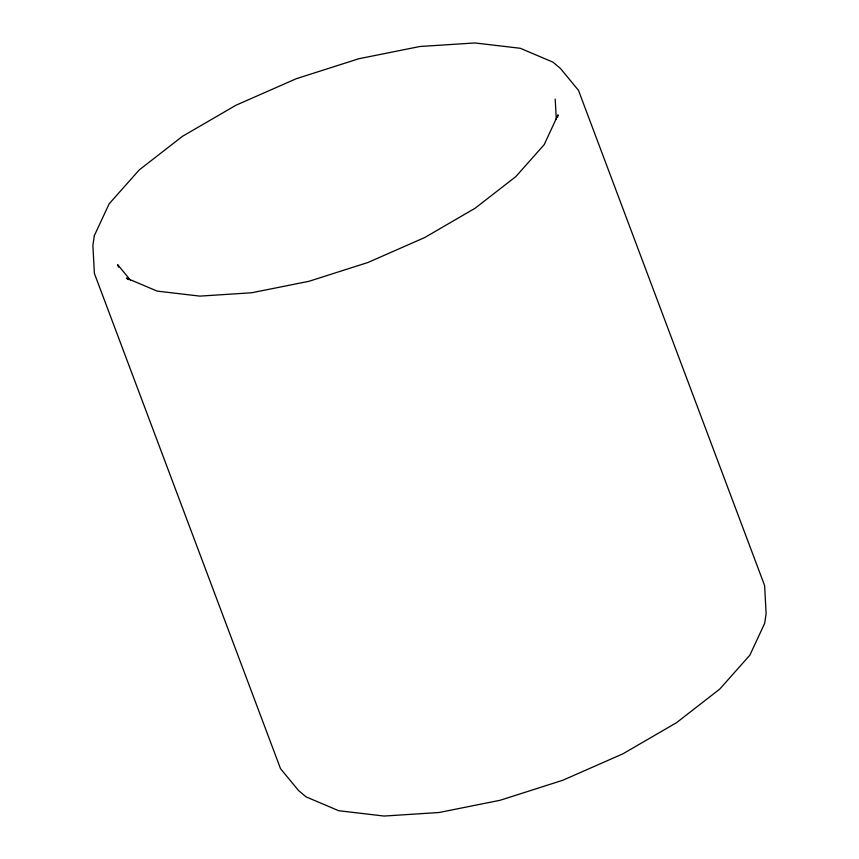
<?xml version="1.0" encoding="UTF-8"?>
<svg xmlns="http://www.w3.org/2000/svg" width="859" height="859" viewBox="0 0 859 859"><rect width="100%" height="100%" fill="white"/><g stroke="black" fill="none" stroke-linecap="round" stroke-linejoin="round"><path stroke-width="1.29" d="M557.684 117.232L558.049 114.795L544.134 144.72L515.829 176.6L475.091 208.254L424.69 237.546L368.049 262.446L309.036 281.29L251.666 292.769L199.857 296.119L157.143 291.104L126.423 278.058L128.302 279.647M130.686 280.464L117.662 264.658L118.606 267.17M555.204 99.15L556.288 119.208M94.35 235.613L92.879 245.373L94.393 273.463L280.517 768.644L298.524 790.505L306.051 796.862L338.682 810.713L384.07 816.05L439.121 812.496L500.067 800.287L562.763 780.273L622.947 753.805L676.505 722.698L719.788 689.058L749.853 655.181L764.65 623.387L766.121 613.627L764.607 585.537L578.483 90.356L560.476 68.495L552.949 62.138L520.318 48.287L474.93 42.95L419.879 46.504L358.933 58.713L296.237 78.727L236.053 105.195L182.495 136.302L139.212 169.942L109.147 203.819L94.35 235.613"/></g></svg>
